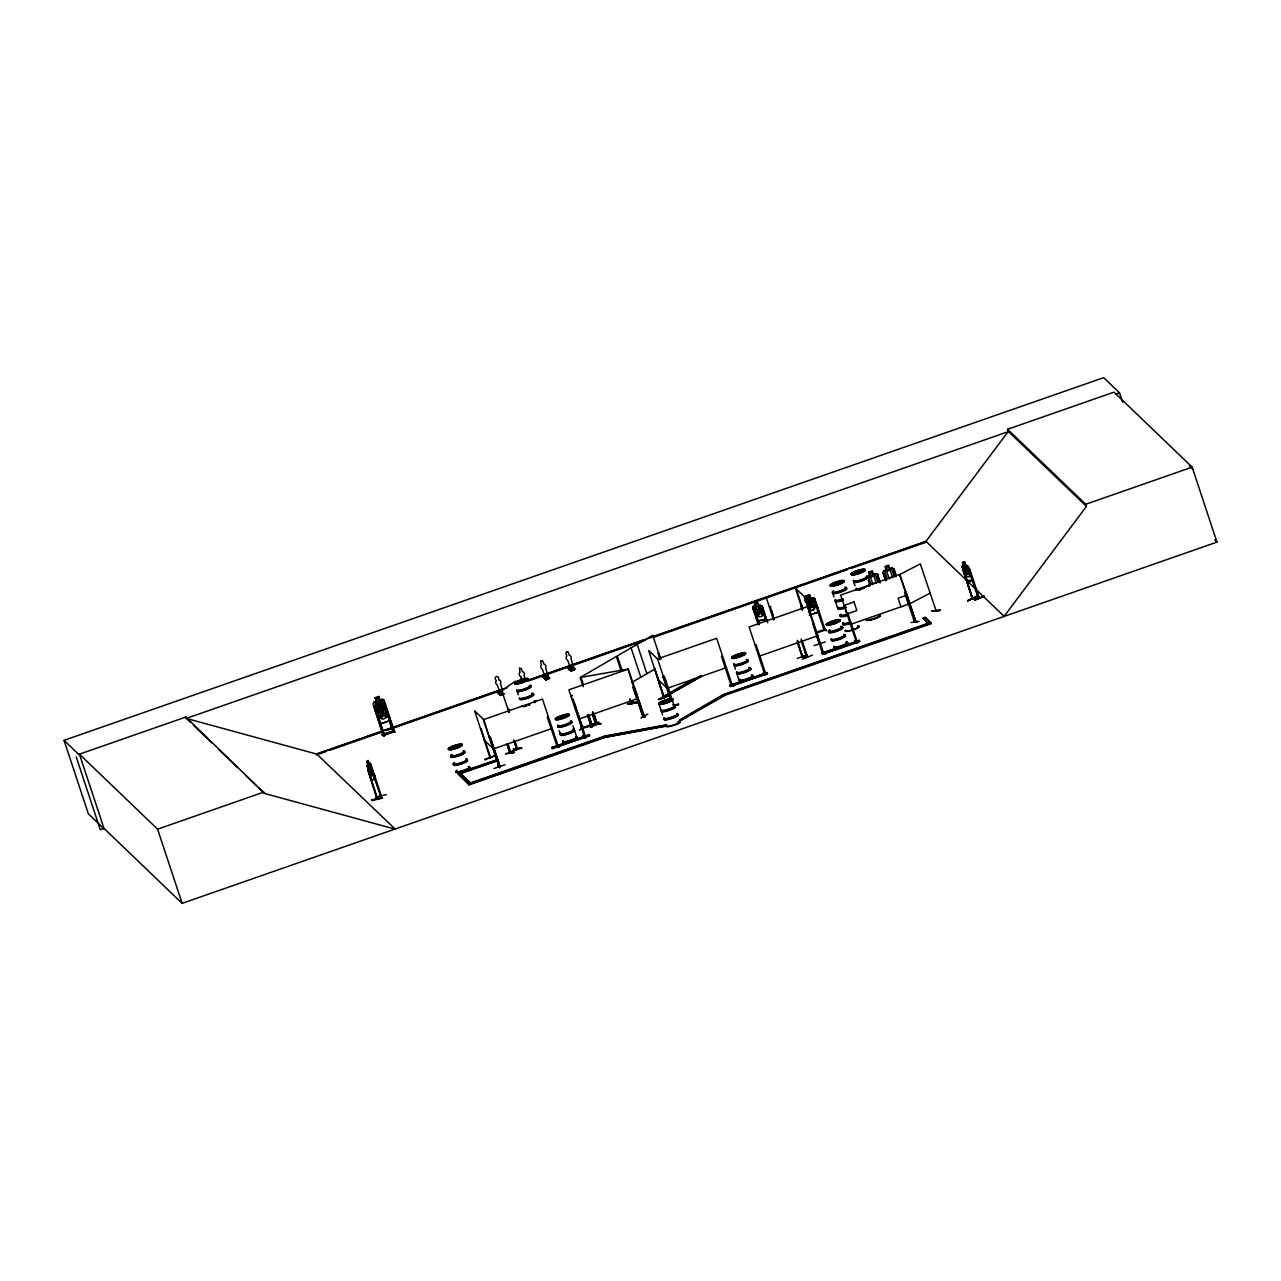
<?xml version="1.0" encoding="UTF-8"?>
<svg xmlns="http://www.w3.org/2000/svg" width="1281" height="1281" viewBox="0 0 1281 1281"><rect width="100%" height="100%" fill="white"/><g stroke="black" fill="none" stroke-linecap="round" stroke-linejoin="round"><path stroke-width="1.5" d="M379.672 705.447L379.624 705.03M592.286 726.007L598.9 722.132L592.03 726.615M598.595 722.82L592.014 726.695M389.36 716.816L389.328 720.755L380.953 723.669M389.488 716.784L389.456 720.835L380.905 723.813L378.6 720.611L380.985 723.685M579.3 730.234L583.159 726.984M501.896 692.765L501.287 692.477M540.486 661.588L541.415 664.935A2.626 2.562 -46.2 0 0 542.183 668.97L545.818 678.225L548.268 677.361L545.642 667.721A2.626 2.562 -46.2 0 0 543.881 664.07L542.84 661.108L541.351 660.612M546.507 676.384C549.117 676.816 542.776 677.009 546.298 676.688M572.335 668.25L572.559 667.913M381.802 734.83L384.108 736.255L382.218 734.029M382.154 734.109L384.108 736.255M383.964 736.191L382.25 734.621M499.478 767.095L497.685 765.542L499.574 767.575M497.813 766.054L499.702 767.703M582.887 736.447L585.257 737.856L583.287 735.662L585.257 737.856M585.129 737.728L583.303 735.646M584.632 738.048L583.512 736.271M763.444 672.861L765.462 674.991L763.092 673.55L763.508 672.781M854.651 641.701L855.051 640.916L857.021 643.094L855.084 640.9M856.909 642.966L855.1 641.493M380.297 707.048C380.377 710.282 389.584 710.827 380.601 705.863C384.188 699.922 378.904 699.394 379.544 705.287C376.486 700.243 372.899 703.893 379.096 706.359C375.669 713.709 380.729 712.38 380.105 706.984M809.176 612.846L811.305 598.307M547.019 677.057C544.089 674.783 551.983 680.035 548.668 677.681L545.546 678.77M808.919 609.58L809.944 604.824C803.763 602.358 807.334 598.707 810.377 603.751C809.752 597.859 815.02 598.371 811.449 604.328C817.726 607.002 814.444 610.573 810.969 605.353L810.184 609.404L808.984 609.964M962.239 566.17L972.247 598.996L979.052 598.467L967.363 565.834M808.087 608.427L810.873 610.685L814.252 609.5L815.116 605.977L812.875 599.236L810.681 598.659L809.448 595.025L806.053 596.225L809.48 595.057M540.502 661.62L541.367 660.628M766.983 621.045L762.099 605.961L765.365 619.508L758.064 620.949L752.7 607.867L753.34 606.329C758.736 607.114 750.458 600.052 757.375 601.686L762.627 613.119L762.019 616.321L759.121 616.898L756.607 614.32L754.381 607.562L755.534 606.057L754.269 602.294M752.892 607.851L753.42 606.441M866.661 578.323L867.365 576.594L869.991 575.713M866.805 578.323L867.461 576.706L875.916 573.632L873.45 574.496L875.644 575.217L877.869 581.958M571.902 695.407L571.166 697.024L571.999 695.519M503.945 693.565L500.263 694.846L499.83 693.581L500.439 695.551L497.348 692.637L501.143 690.699M498.245 691.98L501.656 695.103L497.765 692.284M500.615 695.279L501.672 695.087M542.616 676.512C554.993 686.664 533.665 669.563 545.994 679.651M542.536 676.88L545.738 679.554M546.763 679.346L543.336 676.256L546.683 679.394M572.159 670.491L570.958 670.94L567.931 667.401L572.143 670.523L568.54 667.785M568.812 667.529L571.678 670.684M573.92 669.899L574.817 669.403L571.694 666.36M965.986 565.77L964.785 562.167L962.543 562.487L963.84 566.058L963.008 567.387L972.567 598.803L962.864 569.453L972.567 598.803L979.453 598.307L969.637 568.956L968.708 569.148L978.396 598.547C981.71 594.176 963.952 600.629 978.412 597.619M377.527 798.896L381.306 795.901M591.966 725.03L600.773 723.669M637.121 702.548L627.45 703.813L636.721 702.805L637.281 701.748L627.642 704.246M546.475 676.576L548.524 678.754M502.664 691.18L500.551 683.462A2.626 2.562 -46.2 0 0 498.789 679.795C499.382 674.158 492.528 676.624 496.323 680.659A2.626 2.562 -46.2 0 0 497.092 684.695L500.727 693.95M514.113 752.555L505.451 753.836M513.969 752.539L505.771 753.596M652.429 636.785L925.971 541.351L1008.307 431.409L1007.603 429.279L1114.022 392.146L1192.163 467.133L1216.95 542.103L394.948 829.095L264.462 793.419L258.778 787.959M1004.112 616.353L1086.448 506.411L1085.744 504.266L1007.603 429.279M382.25 707.096L381.033 703.477L377.399 704.742L378.616 708.377L377.351 710.282L379.576 717.024L382.346 719.282L385.725 718.081L386.59 714.558L384.364 707.817L382.154 707.24M807.27 599.844L805.845 601.686L807.286 599.844L805.909 596.145L809.544 594.88L805.909 596.145L807.11 599.764L804.612 600.613L813.115 597.683L814.812 598.515L825.204 630.06M376.694 798.175L380.217 795.597M377.046 799.248L367.775 769.561M454.227 746.743L454.675 746.102M455.604 748.488L456.036 747.656M455.652 748.376L456.212 747.608M520.999 680.611L520.871 680.884M523.112 682.325L521.367 682.757L522.552 681.828M522.728 681.988L522.248 682.116M561.334 716.383L561.719 715.951M562.199 718.257L564.329 717.76L562.855 717.68M664.535 700.995L665.704 700.787L664.711 701.027M665.88 702.436L667.385 701.956L666.825 702.564M667.001 702.228L667.033 701.988M667.433 702.532L666.488 702.564M737.728 654.767L738.08 654.607M738.673 656.545L739.842 656.288M738.753 656.785L739.665 656.432L738.897 656.673M836.989 584.777C838.014 583.495 839.007 584.44 837.998 584.584M838.11 584.12L839.023 583.944M857.533 571.566L857.902 571.326M859.967 572.751L857.998 573.568L859.151 572.895M832.25 621.541L832.762 622.006M832.634 621.99L832.41 622.054M834.892 623.223L833.178 623.959L834.331 622.982M834.059 623.607L834.572 623.239M835.084 623.207L834.331 623.239M509.47 752.075C511.567 751.755 510.559 758.288 506.892 743.941M513.633 740.354L516.948 749.513L514.93 741.827M571.983 699.09L572.943 698.834L582.775 728.184L581.558 728.601L581.11 727.528L582.583 727.048M574.368 706.712L575.89 708.921M592.366 726.551L588.555 714.718L592.222 725.703L591.358 725.927C591.726 722.196 587.707 727.88 582.519 727.416M590.861 725.238L582.407 727.528M591.214 727.128C587.691 727.608 599.86 718.801 590.413 726.695C591.822 728.985 598.819 718.465 590.621 727.304M590.653 727.144L594.4 723.973L593.679 723.573M976.634 596.738L967.555 600.933M489.983 757.167L490.255 758.064M490.495 739.041L499.974 766.55L490.255 737.167L489.262 737.52M657.633 659.091L648.682 650.492L663.894 697.841M819.824 643.686L804.18 596.514L795.213 587.915L802.498 609.948M546.234 674.959C551.406 677.921 549.053 680.579 546.619 676.592M571.806 670.443L570.317 668.986L571.246 670.203L574.368 669.114L574.016 667.705L574.064 668.826L570.942 669.915L570.605 668.89M519.526 668.298L519.878 672.445A2.626 2.562 -46.2 0 0 520.63 676.48L522.072 680.163L520.63 676.48M368.063 760.626L366.91 761.635L367.903 765.189L366.702 761.571L368.063 760.482L369.152 764.116L370.065 763.396L370.93 764.293L370.065 763.396M377.383 798.944L367.055 765.91L368.015 765.157L371.682 776.078L372.851 775.085L372.515 771.658M367.119 766.022L370.097 763.54M371.138 766.662L380.857 796.029M367.791 769.753L377.559 799.104M374.837 777.871L371.858 780.497L370.401 777.199M375.829 797.15L386.35 794.636M371.794 799.985L382.555 797.887L371.81 799.92M380.761 796.077L368.063 760.482M906.131 592.27L915.883 621.653L899.598 574.641L920.302 563.848L936.203 611.037M972.215 597.731L972.423 597.875M596.818 722.884C598.243 722.644 596.241 726.375 596.177 723.237M597.394 723.973L593.936 713.437M631.837 703.926L631.021 702.933M632.798 703.189L633.487 701.636L632.766 703.173M633.406 701.716L632.446 702.116M508.269 708.281L509.518 712.06M515.346 681.172L501.784 690.667L508.941 712.284M597.138 722.852L596.129 723.253M456.676 747.656L456.532 748.168M561.014 716.623L562.199 716.271L561.222 716.703M564.152 717.728L562.807 718.017L563.528 717.488M836.797 582.791L836.093 582.519M856.861 571.79L857.998 571.518M665.656 700.771L664.535 701.123L665.335 700.883M858.927 573.344L859.791 572.895L858.094 573.648M737.328 655.231L738.064 654.991M833.355 623.367L834.363 623.239M509.918 753.116L517.748 749.113M556.53 745.542L557.892 745.206L558.18 746.231L542.455 699.058L483.353 719.682L499.11 766.871C496.9 765.846 501.255 764.997 498.693 765.446M585.641 736.655C585.753 734.125 583.303 738.529 585.081 735.678M583.207 686.696L580.165 677.521L628.282 669.018L644.007 716.223L642.502 716.816L642.742 715.631M632.91 687.401L633.903 687.064L632.846 687.353L642.758 716.752C644.007 717.216 642.774 714.51 643.382 715.214M673.71 704.646L672.845 704.934L673.87 704.694M732.091 684.422C728.104 684.823 735.935 683.974 733.228 686.232L731.275 684.038L733.837 686.024L733.116 685.639M731.883 684.454L732.38 685.463L730.891 685.127M731.195 685.799L721.491 656.432L722.548 656.128M824.227 630.428L814.316 601.029L815.324 600.677M764.197 673.101C767.831 672.589 762.499 674.831 765.269 672.717M764.661 674.222L749.113 626.969L808.199 606.345L823.715 653.614L823.267 652.461L825.396 654.079L823.026 652.702C828.038 657.137 821.457 648.875 822.754 654.319L859.695 641.445L859.391 640.516L822.13 653.086L822.754 654.319M823.843 653.47L822.674 653.886L813.051 624.488L814.043 624.135M856.749 640.836C855.596 640.196 857.822 643.638 855.996 641.124M914.026 621.301L915.098 620.516L916.972 622.182L915.194 621.653L905.843 592.302M914.938 620.661L913.961 620.997M914.522 621.99L904.61 592.607L905.683 592.302M383.019 734.301L392.883 731.275L383.099 734.269M383.547 702.629L393.139 732.043L383.483 702.58L384.476 702.228L394.308 731.643L383.259 735.406L394.372 731.611L383.932 700.034M383.948 700.05L382.234 699.202L379.881 700.018L378.68 696.416L375.045 697.681L376.262 701.315L373.764 702.164L373.059 703.861L383.291 735.47L373.636 706.007L374.692 705.719L384.428 734.99M392.723 730.923L394.116 730.538L392.947 730.827M753.34 606.329L760.578 605.032M752.7 607.867L758.304 624.712M758.496 605.337L762.099 605.961M753.644 609.9L754.509 609.724L759.361 624.407M754.509 609.724L759.153 624.536M766.118 621.205L762.083 608.235L766.326 621.077M762.723 608.187L767.799 622.742M774.076 619.476L770.249 606.618M755.902 617.554L758.128 620.917L765.317 619.364M801.105 638.979L807.222 657.345L802.162 657.073L802.755 655.808M802.162 657.025L797.358 642.341M802.514 657.089L797.551 640.388M806.309 656.288L807.606 657.169L806.662 657.345L801.249 640.788M807.222 656.128L806.406 656.545C796.974 656.961 807.606 654.351 807.126 657.345M659.875 659.139L658.61 653.118L660.788 658.722M658.002 653.47L658.914 653.07M643.142 716.383L628.01 669.21L568.908 689.819L584.568 737.039M634.191 686.856L644.231 716.079L643.222 716.255M592.062 725.158L601.125 723.541L591.838 724.726M595.345 723.685L596.706 724.566L592.414 711.948M630.973 702.949L631.981 702.516L631.357 704.038M647.882 714.061L640.82 718.081M631.581 682.613L655.52 668.666M661.636 697.697L700.995 675.471L701.299 676.384L661.941 698.609L661.636 697.697L694.11 678.77M661.941 698.609L701.299 676.384M459.975 773.372L471.168 784.116L470.543 782.883L604.968 735.983L666.744 724.918L605.305 736.303L468.718 783.956L457.525 773.212L496.932 759.889L459.991 772.763L460.295 773.692L497.236 760.802L459.975 773.372L459.671 772.459L470.864 783.203M604.968 735.983L605.609 737.216L667.049 725.847L605.609 737.216L469.022 784.869L457.525 773.212M679.33 720.13L721.94 695.311L930.791 622.742L931.095 623.671L722.244 696.224L679.635 721.059M679.378 720.819L723.685 695.007L723.989 695.919L677.921 722.052M499.238 765.446L498.757 765.798M663.974 698.033L654.591 668.346L664.375 697.681M521.575 747.944L513.873 749.449M516.627 748.777L510.719 751.899M911.047 622.518L919.134 621.365M940.19 610.38L931.847 610.957L940.126 610.316M546.859 678.706L546.234 676.48M454.098 746.615L454.963 746.311M631.789 703.749L631.917 702.564M909.302 604.008L930.022 593.215M581.222 727.416L581.67 728.553L592.094 725.735M519.494 668.282L521.319 668.65M566.762 651.773L565.866 653.102L566.81 656.08A2.626 2.562 -46.2 0 0 567.547 660.083L571.198 669.371L573.664 668.506L571.038 658.866A2.626 2.562 -46.2 0 0 569.244 655.199L568.011 651.997M631.549 702.629L631.901 703.701M517.124 749.449L517.092 748.056M516.675 748.408L516.884 748.152M507.18 743.893L510.126 753.116L507.58 743.572M961.775 567.435L962.175 566.058L967.459 565.674L968.676 566.891L978.732 598.371M966.963 580.629C962.447 571.566 967.283 585.817 972.295 580.245L971.895 576.594L972.295 580.245M967.715 600.421L976.554 596.209M967.555 600.997L976.666 596.722M974.665 599.86L984.064 596.257L974.665 599.86L975.241 600.421M974.857 600.309L983.744 596.225M499.03 766.502L483.594 719.442L474.627 710.843L490.143 758.112M557.956 746.327L556.947 746.663L556.755 745.446M856.14 642.261L857.421 641.909M913.881 620.917L914.218 622.006M582.15 727.272L581.126 727.544M935.626 610.108L935.546 611.277M915.258 620.725L915.627 620.853M520.598 680.659L520.678 680.307M455.812 748.056L456.532 747.528M561.494 716.319L562.055 716.159M797.118 658.466L807.334 654.863M574.16 702.516L585.593 736.687M643.19 715.294L645.192 716.944L642.838 715.567M765.75 673.742L755.95 644.407L755.021 644.807M857.245 641.893L847.59 612.574L846.581 612.926M393.715 730.554L395.205 732.204M384.3 735.134L374.692 705.719M846.133 607.562L845.316 607.835M596.017 724.598L592.543 714.093M643.654 715.15L642.79 715.31M801.874 605.577L802.53 609.676M378.776 708.457L376.246 709.338L375.557 710.939L376.118 709.226L384.588 706.279L386.302 707.096M382.17 707.256L384.588 706.407L386.189 707.192M806.87 596.626L809.064 595.857L809.464 597.074L807.286 597.827L806.87 596.626L809.08 595.857M807.27 597.827L809.448 597.074M810.713 598.483L813.083 597.683M805.317 600.517L813.083 597.811L814.7 598.595M807.67 601.061L811.049 599.86L813.307 606.618L809.912 607.802L807.67 601.061L811.065 599.876M878.142 576.722L877.085 577.01L878.974 582.583M895.275 576.882L893.401 571.326L894.394 570.974M800.737 605.897L802.146 609.82M809.896 607.802L813.291 606.618M810.857 610.685L814.236 609.5M481.08 728.697L490.671 757.92M809.448 615.056L817.822 612.142M557.187 746.599L547.291 717.2L548.284 716.848M575.81 707.32L574.817 707.672M664.391 676.352L662.998 676.928L664.455 676.4L674.11 705.719M816.782 632.093L823.731 629.74M817.038 632.862L825.092 630.108L824.548 629.003L823.987 630.492M826.181 630.7L824.436 629.115M484.682 759.345L495.747 755.422L484.891 759.921M658.546 699.698L669.579 695.711M658.354 699.138L669.419 695.231M814.043 645.608L825.236 641.941M493.874 768.552L505.05 764.757M674.719 705.142L678.434 703.861M674.895 705.607L678.706 704.518L674.991 705.751M914.33 621.974L915.563 621.685L899.774 574.464L840.688 595.073L856.429 642.261M559.028 746.999L557.091 744.789L558.916 746.423M264.462 793.419L185.857 717.04L79.438 754.173L104.177 828.967L88.341 813.771L64.05 740.338L1103.678 377.655L1119.53 392.851L1122.636 402.266M1008.483 431.585L186.305 718.417L185.857 717.04M1115.767 394.164L1119.53 392.851M373.86 702.26L382.234 699.362M378.6 716.591L386.974 713.693L387.022 709.754L387.102 713.789L378.552 716.736L376.23 713.533M104.033 828.423L100.302 829.72L76.22 756.911M503.385 688.778L316.631 753.933L395.108 829.047L182.126 903.345L103.969 828.359M527.916 680.227L642.998 640.068M507.356 687.641L316.807 754.109L186.305 718.417L190.581 722.516M528.108 680.403L926.163 541.527M316.391 754.941L325.838 751.643M329.601 750.33L380.617 732.54M386.286 730.554L497.733 691.676M527.964 681.124L645.096 640.26M654.527 636.977L847.221 569.757M851 568.428L926.563 542.071M502.184 691.9L501.031 692.268L501.736 694.414M546.122 676.544L547.275 676.176L547.98 678.322M572.671 667.321L571.502 667.689L572.239 669.851M569.324 668.746L573.103 667.705L569.02 668.442M500.15 693.87L500.759 694.798L503.881 693.71M545.226 678.145L545.85 679.058L548.973 677.969L548.332 676.656M574.32 669.755L573.728 667.801M500.455 694.494L503.577 693.405M549.037 677.825L545.338 679.122L544.921 677.841L545.53 679.827M570.734 670.267L574.432 668.97M504.266 693.854L500.951 695.327M889.751 568.812L892.233 567.947L883.778 571.006M870.423 577.042L873.93 575.97M886.74 571.342L890.135 570.157M1085.744 504.266L1192.163 467.133M79.438 754.173L157.579 829.159L263.998 792.042M872.665 583.784L876.044 582.599M888.966 578.083L892.361 576.914M493.073 749.049L552.159 728.425M578.628 719.201L637.714 698.577M667.273 688.281L726.359 667.657M758.832 656.336L817.918 635.712M850.392 624.439L909.494 603.831M552.015 747.351L589.276 734.782L589.58 735.71L552.639 748.584L552.015 747.351L552.639 748.584M729.962 685.255L767.207 672.685L767.511 673.598L730.586 686.488L729.962 685.255L730.586 686.488M552.351 747.672L589.276 734.782M730.282 685.559L767.207 672.685M859.391 640.516L822.13 653.086M923.041 618.131L928.949 624.423L923.041 618.131L925.202 617.378L930.791 622.742M730.25 686.168L767.511 673.598M822.434 654.015L859.695 641.445M552.319 748.28L589.58 735.71M723.365 694.686L928.309 623.19L928.613 624.103L723.685 695.007M470.848 783.796L605.273 736.911M824.756 628.939L826.677 630.62M557.875 746.247L557.171 744.821M499.91 766.486L490.255 737.167M838.222 584.568L837.422 584.793M456.132 748.36L457.253 747.72L455.86 748.36M972.487 597.859L972.968 598.916M824.676 628.987L823.667 629.419M838.735 584.2L837.614 584.232L839.055 584.008M732.316 685.415L716.639 638.29L657.553 658.898L671.036 699.586M819.408 643.863L816.397 635.104M374.02 774.028C377.559 776.959 370.817 784.292 370.321 777.183M371.794 800.673L382.33 798.047M587.467 715.07L591.198 726.087L587.579 714.958M739.681 656.128L740.21 656.464M566.73 651.757L567.755 651.837M663.926 696.624L663.814 697.905M754.333 602.438L757.311 601.83M761.875 608.363L762.932 608.059M770.041 606.746L770.906 606.57M633.374 687.016L634.415 686.728M637.49 702.356L628.331 703.845M595.457 723.685L596.578 723.349M513.313 749.065L521.495 747.912M513.457 749.689L521.703 748.344M932.04 611.405L940.334 610.3M595.793 724.742L592.318 714.222M966.883 580.549L972.199 580.117M574.561 669.675L571.518 666.744M837.694 608.427L835.532 601.638M916.171 621.781L914.602 620.821M731.531 684.518L733.356 686.104M642.726 714.974L644.711 717.024L642.902 715.439M559.092 746.871L557.075 744.805M812.442 655.103L802.386 659.203M802.755 655.792L802.723 657.057L797.198 640.532M889.735 568.956L891.944 569.533L894.186 576.274M810.665 598.659L812.875 599.236M549.725 678.306L546.042 679.603M892.152 567.963L893.978 568.924L896.124 575.393M883.618 574.833L884.611 574.48L886.436 579.989M868.31 580.165L870.135 585.673M855.148 641.381L857.021 643.094M824.099 628.635L825.941 630.252M1008.307 431.409L1086.448 506.411M925.971 541.351L1004.304 616.529M931.095 623.671L925.202 617.378M658.402 679.875L667.353 688.457M573.344 669.435L572.447 666.889M568.011 667.657C568.812 674.126 579.701 668.634 572.223 666.857M547.339 676.352L549.437 678.257M498.261 692.14L501.367 695.023M497.444 691.98L501.191 695.279M484.346 740.21L493.297 748.809M193.415 725.238L211.893 742.964M218.987 749.785L237.465 767.511M245.984 775.694L255.928 785.237M64.05 740.338L79.886 755.55M1189.617 465.964L1192.867 469.278M1214.788 539.893L1216.95 542.103M965.233 574.128L967.315 576.946L969.445 576.786L969.621 573.808L964.689 562.199L962.431 562.375L963.744 566.106M521.287 668.618L522.328 671.596A2.626 2.562 -46.2 0 1 524.121 675.263L525.162 679.106M908.661 604.104L905.827 595.537L898.125 598.227L900.959 606.794M893.754 568.876L896.284 576.53M892.697 577.699L888.598 565.161L884.963 566.426L889.254 578.916M887.157 578.724L884.915 571.983L886.34 570.141L883.682 570.91L882.977 572.623L885.651 580.693L883.089 572.607M877.549 574.48L880.335 582.695M877.437 574.561L880.111 582.615M876.38 583.399L872.297 570.846L868.662 572.127L870.007 575.81L868.614 577.667L870.84 584.408M868.838 572.223L872.937 584.616M853.851 582.359L854.987 585.721M859.071 640.212L859.375 641.124M832.842 593.535L833.963 596.898M809.528 594.864L810.761 598.499M795.917 587.675L802.595 607.867M802.05 640.66L807.526 657.185M771.466 610.284L773.292 615.793M766.374 597.987L773.66 620.004M766.887 672.365L767.191 673.278M734.317 665.8L735.454 669.178M737.023 673.902L739.153 680.419M721.94 695.311L722.244 696.224M660.596 659.139L652.702 635.28L617.25 655.936L622.102 670.62M658.322 653.422L660.195 659.075M662.998 676.928L670.652 699.714M663.382 697.376L663.686 698.305M658.93 703.845L661.076 710.347M661.524 711.708L662.661 715.07M665.447 725.67L665.752 726.599M637.185 644.327L646.889 673.694M631.085 647.866L640.804 677.249M632.942 701.796L633.342 703.045M621.189 671.148L616.337 656.464L580.885 677.121L583.319 684.47M630.076 699.138L631.725 703.958L629.756 699.186M606.602 735.55L606.906 736.463M605.305 736.303L605.609 737.216M593.631 713.485L596.898 724.277L592.735 712.06M588.956 734.477L589.26 735.39M572.959 725.751L574.064 729.129M574.529 730.474L576.674 736.991M559.14 730.57L560.245 733.949M517.204 691.5L518.341 694.878M515.218 741.795L517.652 749.161M513.921 740.322L516.884 749.545M507.852 743.524L510.895 752.748M510.094 751.739L510.366 753.02M468.718 783.956L469.022 784.869M378.6 696.576L379.817 700.211L382.026 700.771L384.252 707.512L383.403 711.051L380.009 712.236L377.238 709.978L374.997 703.221L376.422 701.396L375.205 697.761M370.817 764.325L381.29 795.949M376.982 797.919L377.463 799.168M157.579 829.159L182.126 903.345M844.948 635.792A7.35 1.297 -18.3 0 1 838.671 639.683A7.35 1.297 -18.3 0 1 832.026 639.956M844.884 635.28A7.446 1.313 -18.3 0 1 838.527 639.235A7.446 1.313 -18.3 0 1 831.785 639.507M846.165 642.293A7.366 1.297 -18.3 0 1 841.745 645.896A7.366 1.297 -18.3 0 1 834.171 646.473M846.068 642.117A7.318 1.281 -18.3 0 1 841.665 645.688A7.318 1.281 -18.3 0 1 834.139 646.265M846.261 642.566A7.366 1.297 -18.3 0 1 841.841 646.168A7.366 1.297 -18.3 0 1 834.267 646.761M842.193 627.178A7.446 1.313 -18.3 0 1 835.836 631.133A7.446 1.313 -18.3 0 1 829.111 631.405M843.555 634.431A7.35 1.297 -18.3 0 1 839.135 638.018A7.35 1.297 -18.3 0 1 831.577 638.595M842.258 627.69A7.35 1.297 -18.3 0 1 835.997 631.581A7.35 1.297 -18.3 0 1 829.351 631.853M844.739 634.864A7.446 1.313 -18.3 0 1 838.382 638.819A7.446 1.313 -18.3 0 1 831.641 639.091M841.105 626.761A7.446 1.313 -18.3 0 1 840.448 628.811A7.446 1.313 -18.3 0 1 830.889 631.917A7.446 1.313 -18.3 0 1 829.864 630.396M840.88 626.329A7.35 1.297 -18.3 0 1 840.24 628.347A7.35 1.297 -18.3 0 1 830.793 631.405A7.35 1.297 -18.3 0 1 829.784 629.9M467.021 760.338A7.35 1.297 -18.3 0 1 460.76 764.245A7.35 1.297 -18.3 0 1 454.115 764.517M466.957 759.841A7.446 1.313 -18.3 0 1 460.6 763.796A7.446 1.313 -18.3 0 1 453.858 764.068M469.246 767.143A7.318 1.281 -18.3 0 1 463.001 771.018A7.35 1.297 -18.3 0 1 456.356 771.322M456.372 771.29A7.318 1.281 -18.3 0 0 463.001 771.018A7.35 1.297 -18.3 0 0 469.278 767.143M469.599 766.871A7.318 1.281 -18.3 0 1 461.048 771.114A7.318 1.281 -18.3 0 1 457.109 770.265M468.157 766.695A7.318 1.281 -18.3 0 1 469.086 766.695M464.266 751.723A7.446 1.313 -18.3 0 1 457.925 755.678A7.446 1.313 -18.3 0 1 451.184 755.966M467.085 759.153A7.35 1.297 -18.3 0 1 458.486 763.428A7.35 1.297 -18.3 0 1 454.531 762.563M465.627 758.976A7.35 1.297 -18.3 0 1 466.572 758.976M464.346 752.235A7.35 1.297 -18.3 0 1 458.07 756.142A7.35 1.297 -18.3 0 1 451.424 756.414M466.812 759.409A7.446 1.313 -18.3 0 1 460.455 763.364A7.446 1.313 -18.3 0 1 453.73 763.652M464.138 751.307A7.446 1.313 -18.3 0 1 456.853 755.55A7.446 1.313 -18.3 0 1 451.937 754.941M462.953 750.874A7.35 1.297 -18.3 0 1 462.313 752.908A7.35 1.297 -18.3 0 1 452.866 755.966A7.35 1.297 -18.3 0 1 451.857 754.461M750.314 668.906A7.35 1.297 -18.3 0 1 744.053 672.813A7.35 1.297 -18.3 0 1 737.408 673.085M750.25 668.41A7.446 1.313 -18.3 0 1 743.893 672.365A7.446 1.313 -18.3 0 1 737.151 672.637M751.595 675.711A7.318 1.281 -18.3 0 1 747.207 679.282A7.318 1.281 -18.3 0 1 739.681 679.875M751.435 675.231A7.318 1.281 -18.3 0 1 747.047 678.818A7.318 1.281 -18.3 0 1 739.521 679.394M751.531 675.407A7.366 1.297 -18.3 0 1 747.111 679.01A7.366 1.297 -18.3 0 1 739.537 679.587M746.615 660.291A7.446 1.313 -18.3 0 1 742.147 663.942A7.446 1.313 -18.3 0 1 734.477 664.535M748.921 667.545A7.35 1.297 -18.3 0 1 744.517 671.148A7.35 1.297 -18.3 0 1 736.959 671.724M747.64 660.804A7.35 1.297 -18.3 0 1 741.363 664.711A7.35 1.297 -18.3 0 1 734.718 664.983M749.161 667.977A7.446 1.313 -18.3 0 1 744.677 671.628A7.446 1.313 -18.3 0 1 737.023 672.221M746.471 659.875A7.446 1.313 -18.3 0 1 742.003 663.526A7.446 1.313 -18.3 0 1 734.333 664.118M746.247 659.443A7.35 1.297 -18.3 0 1 741.827 663.046A7.35 1.297 -18.3 0 1 734.269 663.622M573.071 730.298A7.35 1.297 -18.3 0 1 568.652 733.901A7.35 1.297 -18.3 0 1 561.094 734.477M572.991 729.786A7.446 1.313 -18.3 0 1 569.421 733.116A7.446 1.313 -18.3 0 1 560.405 734.509M576.226 737.103A7.318 1.281 -18.3 0 1 569.997 740.978A7.318 1.281 -18.3 0 1 563.368 741.251M576.082 736.623A7.318 1.281 -18.3 0 1 569.837 740.514A7.318 1.281 -18.3 0 1 563.208 740.786M576.178 736.799A7.366 1.297 -18.3 0 1 569.901 740.706A7.366 1.297 -18.3 0 1 563.24 740.978M570.317 721.683A7.446 1.313 -18.3 0 1 565.834 725.334A7.446 1.313 -18.3 0 1 558.18 725.927M573.568 728.937A7.35 1.297 -18.3 0 1 567.291 732.844A7.35 1.297 -18.3 0 1 560.646 733.116M570.397 722.196A7.35 1.297 -18.3 0 1 569.757 724.229A7.35 1.297 -18.3 0 1 560.309 727.288A7.35 1.297 -18.3 0 1 559.301 725.783M572.847 729.369A7.446 1.313 -18.3 0 1 569.276 732.7A7.446 1.313 -18.3 0 1 560.277 734.093M571.134 721.267A7.446 1.313 -18.3 0 1 564.777 725.222A7.446 1.313 -18.3 0 1 558.036 725.51M570.878 720.835A7.35 1.297 -18.3 0 1 564.617 724.742A7.35 1.297 -18.3 0 1 557.972 725.014M843.474 600.229A7.35 1.297 -18.3 0 1 835.917 600.805M843.33 599.78A7.446 1.313 -18.3 0 1 835.676 600.357M845.572 606.57A7.318 1.281 -18.3 0 1 838.046 607.146M846.084 588.027A7.446 1.313 -18.3 0 1 839.728 591.982A7.446 1.313 -18.3 0 1 832.986 592.254M843.026 598.868A7.35 1.297 -18.3 0 1 835.468 599.444M846.149 588.523A7.35 1.297 -18.3 0 1 839.888 592.43A7.35 1.297 -18.3 0 1 833.242 592.703M843.202 599.348A7.446 1.313 -18.3 0 1 835.532 599.94M845.94 587.611A7.446 1.313 -18.3 0 1 839.599 591.566A7.446 1.313 -18.3 0 1 832.858 591.838M844.755 587.162A7.35 1.297 -18.3 0 1 844.115 589.196A7.35 1.297 -18.3 0 1 834.684 592.254A7.35 1.297 -18.3 0 1 833.675 590.749M851.112 623.335A7.35 1.297 -18.3 0 1 843.555 623.911M850.968 622.87A7.446 1.313 -18.3 0 1 843.314 623.463M857.694 626.249A7.366 1.297 -18.3 0 1 853.274 629.852A7.366 1.297 -18.3 0 1 845.7 630.428M857.597 626.057A7.318 1.281 -18.3 0 1 853.194 629.644A7.318 1.281 -18.3 0 1 845.668 630.22M845.972 607.77A7.318 1.281 -18.3 0 1 838.447 608.347M848.294 614.768A7.446 1.313 -18.3 0 1 840.624 615.36M850.664 621.974A7.35 1.297 -18.3 0 1 843.106 622.55M848.438 615.216A7.35 1.297 -18.3 0 1 840.88 615.809M850.84 622.454A7.446 1.313 -18.3 0 1 843.17 623.046M848.15 614.352A7.446 1.313 -18.3 0 1 841.025 615.985A7.446 1.313 -18.3 0 1 841.393 614.336M847.99 613.871A7.35 1.297 -18.3 0 1 840.432 614.448M860.704 589.692A7.446 1.313 -18.3 0 1 859.087 590.029M856.284 590.029A7.446 1.313 -18.3 0 1 856.252 589.676M866.148 576.85A7.446 1.313 -18.3 0 1 861.665 580.501A7.446 1.313 -18.3 0 1 854.011 581.094M869.511 585.113A7.35 1.297 -18.3 0 1 865.796 587.05M864.051 587.707A7.35 1.297 -18.3 0 1 856.493 588.283M869.399 584.104A7.35 1.297 -18.3 0 1 869.943 584.632M866.228 577.363A7.35 1.297 -18.3 0 1 865.588 579.396A7.35 1.297 -18.3 0 1 856.14 582.439A7.35 1.297 -18.3 0 1 855.132 580.95M869.751 585.561A7.446 1.313 -18.3 0 1 868.854 586.154M864.211 588.187A7.446 1.313 -18.3 0 1 862.369 588.78M860.576 589.276A7.446 1.313 -18.3 0 1 856.557 588.78M868.694 584.536A7.446 1.313 -18.3 0 1 870.151 584.728M866.965 576.434A7.446 1.313 -18.3 0 1 860.608 580.389A7.446 1.313 -18.3 0 1 853.867 580.677M866.725 576.002A7.35 1.297 -18.3 0 1 860.448 579.909A7.35 1.297 -18.3 0 1 853.803 580.181M879.647 615.072A7.366 1.297 -18.3 0 1 873.37 618.979A7.366 1.297 -18.3 0 1 866.709 619.251M879.551 614.896A7.318 1.281 -18.3 0 1 873.306 618.771A7.318 1.281 -18.3 0 1 866.693 619.043M879.743 615.344A7.366 1.297 -18.3 0 1 873.466 619.251A7.366 1.297 -18.3 0 1 866.805 619.524M532.255 694.606A7.35 1.297 -18.3 0 1 528.733 697.873A7.35 1.297 -18.3 0 1 519.846 699.266M532.175 694.094A7.446 1.313 -18.3 0 1 528.605 697.424A7.446 1.313 -18.3 0 1 519.606 698.818M526.507 706.071A7.334 1.281 -18.3 0 1 523.593 706.584M522.664 706.584A7.334 1.281 -18.3 0 1 522.12 706.071M528.108 705.094A7.318 1.281 -18.3 0 0 529.934 704.518A7.318 1.281 -18.3 0 1 528.124 705.126M535.266 700.931A7.318 1.281 -18.3 0 1 535.81 701.444A7.318 1.281 -18.3 0 0 534.337 700.963M529.501 685.992A7.446 1.313 -18.3 0 1 525.931 689.306A7.446 1.313 -18.3 0 1 516.916 690.715M531.807 693.245A7.35 1.297 -18.3 0 1 528.284 696.528A7.35 1.297 -18.3 0 1 519.397 697.905M529.581 686.504A7.35 1.297 -18.3 0 1 526.059 689.77A7.35 1.297 -18.3 0 1 517.172 691.164M532.047 693.678A7.446 1.313 -18.3 0 1 528.477 697.008A7.446 1.313 -18.3 0 1 519.462 698.401M529.357 685.575A7.446 1.313 -18.3 0 1 525.786 688.89A7.446 1.313 -18.3 0 1 516.787 690.299M530.078 685.143A7.35 1.297 -18.3 0 1 524.714 688.746A7.35 1.297 -18.3 0 1 516.723 689.802M676.576 714.798A7.35 1.297 -18.3 0 1 673.053 718.081A7.35 1.297 -18.3 0 1 664.166 719.458M677.457 714.302A7.446 1.313 -18.3 0 1 671.1 718.257A7.446 1.313 -18.3 0 1 664.359 718.529M679.747 721.603A7.318 1.281 -18.3 0 1 673.502 725.494A7.318 1.281 -18.3 0 1 666.889 725.767M679.587 721.123A7.318 1.281 -18.3 0 1 673.342 725.014A7.318 1.281 -18.3 0 1 666.728 725.286M674.783 706.199A7.446 1.313 -18.3 0 1 668.426 710.154A7.446 1.313 -18.3 0 1 661.685 710.427M677.073 713.453A7.35 1.297 -18.3 0 1 670.812 717.344A7.35 1.297 -18.3 0 1 664.166 717.616M674.847 706.696A7.35 1.297 -18.3 0 1 669.483 710.298A7.35 1.297 -18.3 0 1 661.492 711.355M677.313 713.885A7.446 1.313 -18.3 0 1 670.972 717.84A7.446 1.313 -18.3 0 1 664.231 718.113M674.639 705.783A7.446 1.313 -18.3 0 1 668.282 709.738A7.446 1.313 -18.3 0 1 661.54 710.01M674.398 705.351A7.35 1.297 -18.3 0 1 668.122 709.242A7.35 1.297 -18.3 0 1 661.476 709.514M817.999 608.203L817.951 612.238L809.4 615.2L817.967 612.254L818.015 608.219M966.963 572.079L966.29 575.793L966.21 571.31L963.52 567.227L966.386 570.461L967.219 567.019L967.155 571.278L970.085 575.441L966.963 572.079M760.145 606.521L759.473 610.941L762.964 614.816L759.105 611.838C759.809 617.778 755.374 616.417 758.192 611.165L754.877 607.562L758.528 610.22L759.073 606.618L760.145 606.521M763.588 673.278L765.333 674.927L763.572 673.342M383.996 708.121L382.987 712.957C389.312 715.663 385.949 719.153 382.523 713.981C382.891 720.21 378.279 719.522 381.482 713.453C375.301 710.987 378.872 707.336 381.93 712.38L382.747 708.441L383.996 708.121M369.585 765.365L370.001 769.305L367.919 767.015L370.033 770.329L370.721 775.341L370.561 770.89L372.787 773.484L369.585 765.365M380.953 794.828L380.089 795.245L380.953 794.828M368.063 761.41L367.711 763.252L368.063 761.41M369.665 765.446L368.496 766.454L370.737 773.196L371.89 772.187L369.665 765.446M380.553 704.454L378.375 705.207L378.76 706.423L380.937 705.655L380.553 704.454M382.539 708.457L379.16 709.642L381.386 716.383L384.78 715.198L382.539 708.457M378.215 697.408L376.038 698.161L376.422 699.362L378.616 698.609L378.215 697.408M380.217 701.412L376.822 702.596L379.048 709.338L382.443 708.153L380.217 701.412M871.817 571.854L869.639 572.607L870.039 573.808L872.217 573.055L871.817 571.854M888.133 566.154L885.956 566.923L886.356 568.124L888.534 567.355L888.133 566.154M854.027 601.958L844.163 605.401L846.997 613.967L856.845 610.525L854.027 601.958M756.927 602.566L755.053 602.935L755.454 604.152L757.327 603.783L756.927 602.566M758.832 606.682L755.934 607.258L758.16 613.999L761.074 613.439L758.832 606.682M964.481 562.967L963.12 563.064L963.52 564.264L964.881 564.168L964.481 562.967M966.258 567.147L964.129 567.307L966.37 574.048L968.484 573.888L966.258 567.147M877.629 574.464L875.916 573.632L877.629 574.464M509.294 712.22L508.045 708.441L509.165 712.14M829.015 624.552A7.366 1.297 -18.3 0 0 840.128 620.068A7.366 1.297 -18.3 0 0 830.36 621.797A7.366 1.297 -18.3 0 0 829.015 624.552M829.271 625.224A7.318 1.281 -18.3 0 0 840.32 620.757A7.318 1.281 -18.3 0 0 830.6 622.47A7.318 1.281 -18.3 0 0 829.271 625.224M829.111 624.824A7.366 1.297 -18.3 0 0 840.224 620.34A7.366 1.297 -18.3 0 0 830.456 622.054A7.366 1.297 -18.3 0 0 829.111 624.824M451.088 749.081A7.35 1.297 -18.3 0 0 462.185 744.597A7.35 1.297 -18.3 0 0 452.433 746.311A7.35 1.297 -18.3 0 0 451.088 749.081A7.318 1.281 -18.3 0 0 462.153 744.613A7.318 1.281 -18.3 0 0 452.449 746.327A7.318 1.281 -18.3 0 0 451.104 749.081M451.344 749.785A7.318 1.281 -18.3 0 0 462.393 745.318A7.318 1.281 -18.3 0 0 452.689 747.031A7.318 1.281 -18.3 0 0 451.344 749.785M734.413 657.649A7.318 1.281 -18.3 0 0 745.462 653.182A7.318 1.281 -18.3 0 0 735.758 654.895A7.318 1.281 -18.3 0 0 734.413 657.649M734.637 658.322A7.318 1.281 -18.3 0 0 745.686 653.854A7.318 1.281 -18.3 0 0 735.967 655.568A7.318 1.281 -18.3 0 0 734.637 658.322M734.477 657.922A7.366 1.297 -18.3 0 0 745.59 653.422A7.366 1.297 -18.3 0 0 735.822 655.151A7.366 1.297 -18.3 0 0 734.477 657.922M558.1 719.041A7.318 1.281 -18.3 0 0 569.148 714.574A7.318 1.281 -18.3 0 0 559.445 716.287A7.318 1.281 -18.3 0 0 558.1 719.041M558.324 719.714A7.318 1.281 -18.3 0 0 569.372 715.246A7.318 1.281 -18.3 0 0 559.669 716.96A7.318 1.281 -18.3 0 0 558.324 719.714M558.18 719.346A7.366 1.297 -18.3 0 0 569.292 714.846A7.366 1.297 -18.3 0 0 559.525 716.575A7.366 1.297 -18.3 0 0 558.18 719.346M838.206 607.642A7.318 1.281 -18.3 0 0 845.732 607.066A7.366 1.297 -18.3 0 1 838.174 607.674M832.906 585.401A7.366 1.297 -18.3 0 0 844.019 580.917A7.366 1.297 -18.3 0 0 834.251 582.631A7.366 1.297 -18.3 0 0 832.906 585.401M833.162 586.074A7.318 1.281 -18.3 0 0 844.195 581.606A7.318 1.281 -18.3 0 0 834.491 583.303A7.318 1.281 -18.3 0 0 833.146 586.058A7.318 1.281 -18.3 0 0 844.195 581.59A7.318 1.281 -18.3 0 0 834.491 583.319A7.318 1.281 -18.3 0 0 833.162 586.074M832.986 585.673A7.366 1.297 -18.3 0 0 844.099 581.19A7.366 1.297 -18.3 0 0 834.347 582.903A7.366 1.297 -18.3 0 0 832.986 585.673M853.915 574.208A7.35 1.297 -18.3 0 0 865.011 569.725A7.35 1.297 -18.3 0 0 855.26 571.438A7.35 1.297 -18.3 0 0 853.915 574.208A7.366 1.297 -18.3 0 0 865.027 569.741A7.366 1.297 -18.3 0 0 855.276 571.47A7.366 1.297 -18.3 0 0 853.915 574.24M854.171 574.913A7.318 1.281 -18.3 0 0 865.219 570.445A7.318 1.281 -18.3 0 0 855.516 572.159A7.318 1.281 -18.3 0 0 854.171 574.913M854.011 574.512A7.366 1.297 -18.3 0 0 865.123 570.013A7.366 1.297 -18.3 0 0 855.356 571.742A7.366 1.297 -18.3 0 0 854.011 574.512M517.3 683.349A7.318 1.281 -18.3 0 0 528.348 678.882A7.318 1.281 -18.3 0 0 518.629 680.595A7.318 1.281 -18.3 0 0 517.3 683.349M534.497 702.516A7.318 1.281 -18.3 0 0 535.362 701.94A7.318 1.281 -18.3 0 1 534.497 702.548M521.975 705.575A7.318 1.281 -18.3 0 0 526.347 705.575A7.318 1.281 -18.3 0 1 521.975 705.591M517.524 684.054A7.318 1.281 -18.3 0 0 528.573 679.587A7.318 1.281 -18.3 0 0 518.869 681.3A7.318 1.281 -18.3 0 0 517.524 684.054M517.348 683.622A7.366 1.297 -18.3 0 0 528.461 679.122A7.366 1.297 -18.3 0 0 518.709 680.851A7.366 1.297 -18.3 0 0 517.348 683.622M661.62 703.541A7.318 1.281 -18.3 0 0 672.669 699.09A7.318 1.281 -18.3 0 0 662.95 700.803A7.318 1.281 -18.3 0 0 661.62 703.541M661.845 704.214A7.318 1.281 -18.3 0 0 672.877 699.762A7.318 1.281 -18.3 0 0 663.174 701.476A7.318 1.281 -18.3 0 0 661.845 704.214A7.318 1.281 -18.3 0 0 672.893 699.778A7.318 1.281 -18.3 0 0 663.19 701.492A7.318 1.281 -18.3 0 0 661.845 704.246M661.685 703.845A7.366 1.297 -18.3 0 0 672.797 699.346A7.366 1.297 -18.3 0 0 663.03 701.075A7.366 1.297 -18.3 0 0 661.685 703.845"/></g></svg>
